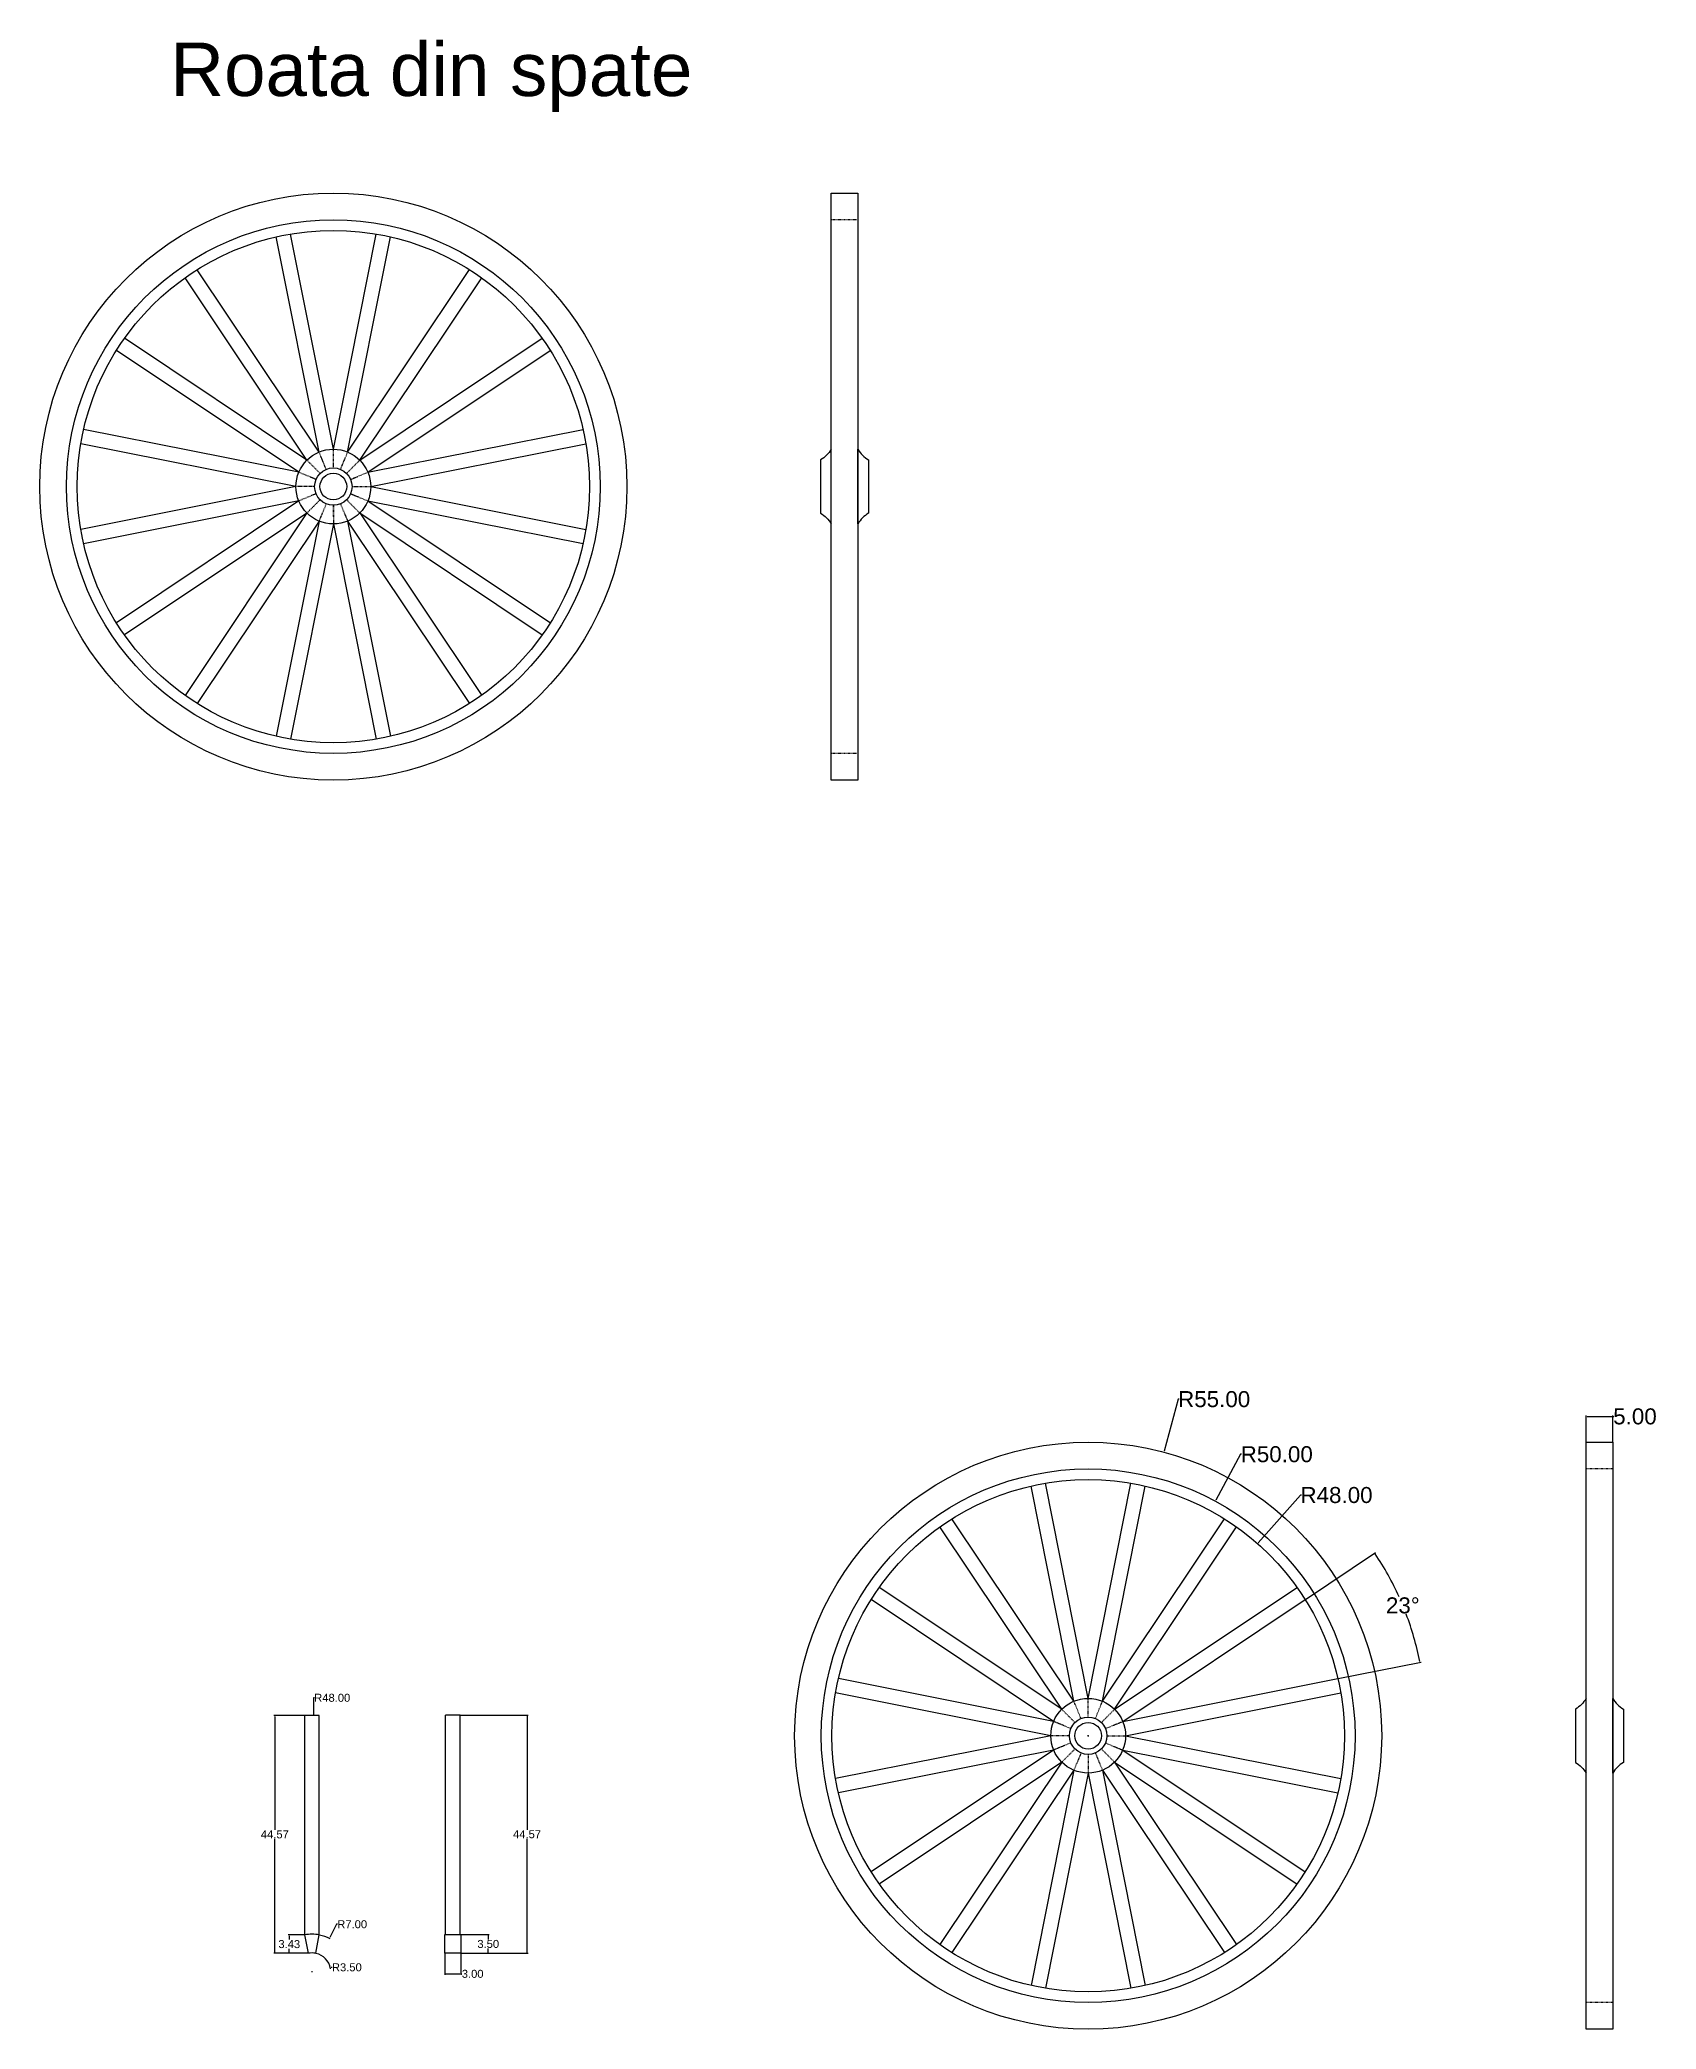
# Model space of a CAD drawing. Header units: millimetres. Extents: x 65 to 679, y 27 to 400.
# Drawn here: x 376 to 678.8, y 27.4 to 400.3 of the extents above; entities that cross this region are included whole.
import ezdxf

# ---------------------------------------------------------------- set-up
doc = ezdxf.new("R2010")
doc.units = ezdxf.units.MM
doc.header["$MEASUREMENT"] = 0
doc.header["$PDMODE"] = 34
doc.linetypes.add('ACAD_ISO02W100', pattern=[15, 12, -3])
for name, color, linetype in [('butuci', 31, 'Continuous'), ('cauciuc', 180, 'Continuous'), ('cotari', 132, 'Continuous'), ('linii ajutatoare', 1, 'Continuous'), ('spite', 131, 'Continuous'), ('text', 7, 'Continuous')]:
    doc.layers.add(name, color=color, linetype=linetype)
doc.styles.get("Standard").update_dxf_attribs({"font": 'arial.ttf'})
doc.dimstyles.new('Cotare', dxfattribs={"dimtxt": 3, "dimasz": 0.18, "dimexe": 0.18, "dimexo": 0.0625, "dimgap": 0.09, "dimtad": 0, "dimtih": 1, "dimtoh": 1, "dimzin": 0, "dimdsep": 46, "dimtxsty": 'Standard', "dimcen": 0.09, "dimadec": 0, "dimazin": 0, "dimtfac": 1, "dimtofl": 0, "dimtmove": 0, "dimatfit": 3, "dimfxl": 1, "dimtolj": 1, "dimtzin": 0, "dimarcsym": 0})
doc.dimstyles.new('Cotari mici', dxfattribs={"dimtxt": 1.5, "dimasz": 0.18, "dimexe": 0.18, "dimexo": 0.0625, "dimgap": 0.09, "dimtad": 0, "dimtih": 1, "dimtoh": 1, "dimzin": 0, "dimdsep": 46, "dimtxsty": 'Standard', "dimcen": 0.09, "dimadec": 0, "dimazin": 0, "dimtfac": 1, "dimtofl": 0, "dimtmove": 0, "dimatfit": 3, "dimfxl": 1, "dimtolj": 1, "dimtzin": 0, "dimarcsym": 0})

# ---------------------------------------------------------------- blocks, each defined once
blk = doc.blocks.new('*U8')
at = {"layer": 'spite'}
for p, q in [((-5.35, -18.28), (2.67, 22.05)), ((-2.67, -18.81), (5.35, 21.51))]:
    blk.add_line(p, q, dxfattribs=at)
at = {"layer": 'spite', "linetype": 'ACAD_ISO02W100', "ltscale": 0.005}
for p, q in [((-5.35, -21.78), (-5.35, -18.28)), ((-4.01, -22.05), (-2.67, -18.81))]:
    blk.add_line(p, q, dxfattribs=at)
blk = doc.blocks.new('*U9')
at = {"layer": 'linii ajutatoare', "color": 0, "linetype": 'ByBlock', "lineweight": -2, "transparency": 16777216}
for p, rotation in [((106.49, -249.05), 22.50000000000002), ((125.84, -253.15), 337.5000000000001), ((97.13, -252.8), 45.00000000000003), ((132.88, -260.36), 315), ((89.91, -259.84), 67.50000000000003), ((136.62, -269.72), 292.4999999999999), ((85.94, -269.1), 90), ((85.82, -279.19), 112.5), ((89.56, -288.55), 135), ((96.6, -295.76), 157.5), ((132.53, -289.07), 247.5), ((136.5, -279.8), 270.0000000000001), ((105.87, -299.73), 180), ((115.95, -299.86), 202.5000000000001), ((125.31, -296.11), 225)]:
    blk.add_blockref('*U8', p, dxfattribs=dict(at, rotation=rotation))
blk.add_blockref('*U8', (116.57, -249.18), dxfattribs=at)
blk = doc.blocks.new('*D50')
at = {"layer": 'cotari', "color": 0, "lineweight": -2, "transparency": 16777216}
for p, q in [((425.54, 45.11), (422.52, 45.11)), ((422.7, 44.93), (422.7, 44.25)), ((426.22, 41.67), (422.52, 41.67)), ((422.7, 41.85), (422.7, 42.53))]:
    blk.add_line(p, q, dxfattribs=at)
at = {"layer": 'cotari', "color": 0, "transparency": 16777216}
for points in [[(422.67, 44.93), (422.73, 44.93), (422.7, 45.11)], [(422.67, 41.85), (422.73, 41.85), (422.7, 41.67)]]:
    blk.add_solid(points, dxfattribs=at)
at = {"layer": 'Defpoints', "color": 0, "transparency": 16777216}
for p in [(422.7, 45.11), (425.6, 45.11), (426.28, 41.67)]:
    blk.add_point(p, dxfattribs=at)
at = {"layer": 'cotari', "color": 0, "transparency": 16777216, "insert": (422.7, 43.39), "char_height": 1.5, "attachment_point": 5}
blk.add_mtext('\\A1;3.43', dxfattribs=at)
blk = doc.blocks.new('*D51')
at = {"layer": 'cotari', "color": 0, "lineweight": -2, "transparency": 16777216}
for p, q in [((426.9, 86.24), (419.82, 86.24)), ((420, 86.06), (420, 64.81)), ((420, 41.85), (420, 63.11)), ((426.22, 41.67), (419.82, 41.67))]:
    blk.add_line(p, q, dxfattribs=at)
at = {"layer": 'cotari', "color": 0, "transparency": 16777216}
for points in [[(419.97, 86.06), (420.03, 86.06), (420, 86.24)], [(419.97, 41.85), (420.03, 41.85), (420, 41.67)]]:
    blk.add_solid(points, dxfattribs=at)
at = {"layer": 'Defpoints', "color": 0, "transparency": 16777216}
for p in [(420, 86.24), (426.96, 86.24), (426.28, 41.67)]:
    blk.add_point(p, dxfattribs=at)
at = {"layer": 'cotari', "color": 0, "transparency": 16777216, "insert": (420, 63.96), "char_height": 1.5, "attachment_point": 5}
blk.add_mtext('\\A1;44.57', dxfattribs=at)
blk = doc.blocks.new('*D52')
at = {"layer": 'cotari', "color": 0, "lineweight": -2, "transparency": 16777216}
for p, q in [((426.87, 38.24), (427.05, 38.24)), ((426.96, 38.15), (426.96, 38.33)), ((430.74, 39.04), (430.56, 39.01))]:
    blk.add_line(p, q, dxfattribs=at)
blk.add_arc((426.96, 38.24), 3.5, 9.0534, 77.7269, dxfattribs=at)
at = {"layer": 'cotari', "color": 0, "transparency": 16777216}
blk.add_solid([(430.56, 39.04), (430.57, 38.98), (430.39, 38.97)], dxfattribs=at)
at = {"layer": 'Defpoints', "color": 0, "transparency": 16777216}
for p in [(426.96, 38.24), (430.39, 38.97)]:
    blk.add_point(p, dxfattribs=at)
at = {"layer": 'cotari', "color": 0, "transparency": 16777216, "insert": (433.49, 39.04), "char_height": 1.5, "attachment_point": 5}
blk.add_mtext('\\A1;R3.50', dxfattribs=at)
blk = doc.blocks.new('*D53')
at = {"layer": 'cotari', "color": 0, "lineweight": -2, "transparency": 16777216}
for p, q in [((431.56, 47.11), (430.27, 44.62)), ((431.74, 47.11), (431.56, 47.11)), ((426.87, 38.24), (427.05, 38.24)), ((426.96, 38.15), (426.96, 38.33))]:
    blk.add_line(p, q, dxfattribs=at)
blk.add_arc((426.96, 38.24), 7, 61.1366, 78.2384, dxfattribs=at)
at = {"layer": 'cotari', "color": 0, "transparency": 16777216}
blk.add_solid([(430.24, 44.63), (430.29, 44.6), (430.18, 44.46)], dxfattribs=at)
at = {"layer": 'Defpoints', "color": 0, "transparency": 16777216}
for p in [(430.18, 44.46), (426.96, 38.24)]:
    blk.add_point(p, dxfattribs=at)
at = {"layer": 'cotari', "color": 0, "transparency": 16777216, "insert": (434.49, 47.11), "char_height": 1.5, "attachment_point": 5}
blk.add_mtext('\\A1;R7.00', dxfattribs=at)
blk = doc.blocks.new('*D54')
at = {"layer": 'cotari', "color": 0, "lineweight": -2, "transparency": 16777216}
for p, q in [((427.23, 89.55), (427.21, 86.42)), ((427.41, 89.55), (427.23, 89.55)), ((426.87, 38.24), (427.05, 38.24)), ((426.96, 38.15), (426.96, 38.33))]:
    blk.add_line(p, q, dxfattribs=at)
at = {"layer": 'cotari', "color": 0, "transparency": 16777216}
blk.add_solid([(427.18, 86.42), (427.24, 86.42), (427.21, 86.24)], dxfattribs=at)
at = {"layer": 'Defpoints', "color": 0, "transparency": 16777216}
for p in [(427.21, 86.24), (426.96, 38.24)]:
    blk.add_point(p, dxfattribs=at)
at = {"layer": 'cotari', "color": 0, "transparency": 16777216, "insert": (430.75, 89.55), "char_height": 1.5, "attachment_point": 5}
blk.add_mtext('\\A1;R48.00', dxfattribs=at)
blk = doc.blocks.new('*D55')
at = {"layer": 'cotari', "color": 0, "lineweight": -2, "transparency": 16777216}
for p, q in [((451.85, 41.61), (451.85, 37.64)), ((454.85, 41.61), (454.85, 37.64)), ((452.03, 37.82), (454.67, 37.82)), ((454.85, 37.82), (455.03, 37.82))]:
    blk.add_line(p, q, dxfattribs=at)
at = {"layer": 'cotari', "color": 0, "transparency": 16777216}
for points in [[(452.03, 37.85), (452.03, 37.79), (451.85, 37.82)], [(454.67, 37.85), (454.67, 37.79), (454.85, 37.82)]]:
    blk.add_solid(points, dxfattribs=at)
at = {"layer": 'Defpoints', "color": 0, "transparency": 16777216}
for p in [(451.85, 41.67), (454.85, 41.67), (454.85, 37.82)]:
    blk.add_point(p, dxfattribs=at)
at = {"layer": 'cotari', "color": 0, "transparency": 16777216, "insert": (457.06, 37.82), "char_height": 1.5, "attachment_point": 5}
blk.add_mtext('\\A1;3.00', dxfattribs=at)
blk = doc.blocks.new('*D56')
at = {"layer": 'cotari', "color": 0, "lineweight": -2, "transparency": 16777216}
for p, q in [((454.91, 45.17), (460.16, 45.17)), ((459.98, 44.99), (459.98, 44.28)), ((454.91, 41.67), (460.16, 41.67)), ((459.98, 41.85), (459.98, 42.57))]:
    blk.add_line(p, q, dxfattribs=at)
at = {"layer": 'cotari', "color": 0, "transparency": 16777216}
for points in [[(459.95, 44.99), (460.01, 44.99), (459.98, 45.17)], [(459.95, 41.85), (460.01, 41.85), (459.98, 41.67)]]:
    blk.add_solid(points, dxfattribs=at)
at = {"layer": 'Defpoints', "color": 0, "transparency": 16777216}
for p in [(454.85, 45.17), (459.98, 45.17), (454.85, 41.67)]:
    blk.add_point(p, dxfattribs=at)
at = {"layer": 'cotari', "color": 0, "transparency": 16777216, "insert": (459.98, 43.42), "char_height": 1.5, "attachment_point": 5}
blk.add_mtext('\\A1;3.50', dxfattribs=at)
blk = doc.blocks.new('*D57')
at = {"layer": 'cotari', "color": 0, "lineweight": -2, "transparency": 16777216}
for p, q in [((454.78, 86.29), (467.43, 86.29)), ((467.25, 86.11), (467.25, 64.84)), ((467.25, 41.85), (467.25, 63.13)), ((454.91, 41.67), (467.43, 41.67))]:
    blk.add_line(p, q, dxfattribs=at)
at = {"layer": 'cotari', "color": 0, "transparency": 16777216}
for points in [[(467.22, 86.11), (467.28, 86.11), (467.25, 86.29)], [(467.22, 41.85), (467.28, 41.85), (467.25, 41.67)]]:
    blk.add_solid(points, dxfattribs=at)
at = {"layer": 'Defpoints', "color": 0, "transparency": 16777216}
for p in [(454.71, 86.29), (467.25, 86.29), (454.85, 41.67)]:
    blk.add_point(p, dxfattribs=at)
at = {"layer": 'cotari', "color": 0, "transparency": 16777216, "insert": (467.25, 63.98), "char_height": 1.5, "attachment_point": 5}
blk.add_mtext('\\A1;44.57', dxfattribs=at)
blk = doc.blocks.new('*D58')
at = {"layer": 'cotari', "color": 0, "lineweight": -2, "transparency": 16777216}
for p, q in [((589.23, 145.51), (586.63, 135.76)), ((589.41, 145.51), (589.23, 145.51)), ((572.3, 82.45), (572.48, 82.45)), ((572.39, 82.36), (572.39, 82.54))]:
    blk.add_line(p, q, dxfattribs=at)
at = {"layer": 'cotari', "color": 0, "transparency": 16777216}
blk.add_solid([(586.6, 135.76), (586.66, 135.75), (586.58, 135.58)], dxfattribs=at)
at = {"layer": 'Defpoints', "color": 0, "transparency": 16777216}
for p in [(586.58, 135.58), (572.39, 82.45)]:
    blk.add_point(p, dxfattribs=at)
at = {"layer": 'cotari', "color": 0, "transparency": 16777216, "insert": (595.99, 145.51), "char_height": 3, "attachment_point": 5}
blk.add_mtext('\\A1;R55.00', dxfattribs=at)
blk = doc.blocks.new('*D60')
at = {"layer": 'cotari', "color": 0, "lineweight": -2, "transparency": 16777216}
for p, q in [((600.95, 135.19), (596.29, 126.57)), ((601.13, 135.19), (600.95, 135.19)), ((572.3, 82.45), (572.48, 82.45)), ((572.39, 82.36), (572.39, 82.54))]:
    blk.add_line(p, q, dxfattribs=at)
at = {"layer": 'cotari', "color": 0, "transparency": 16777216}
blk.add_solid([(596.26, 126.58), (596.31, 126.56), (596.2, 126.41)], dxfattribs=at)
at = {"layer": 'Defpoints', "color": 0, "transparency": 16777216}
for p in [(596.2, 126.41), (572.39, 82.45)]:
    blk.add_point(p, dxfattribs=at)
at = {"layer": 'cotari', "color": 0, "transparency": 16777216, "insert": (607.72, 135.19), "char_height": 3, "attachment_point": 5}
blk.add_mtext('\\A1;R50.00', dxfattribs=at)
blk = doc.blocks.new('*D61')
at = {"layer": 'cotari', "color": 0, "lineweight": -2, "transparency": 16777216}
for p, q in [((612.16, 127.54), (604.26, 118.58)), ((612.34, 127.54), (612.16, 127.54)), ((572.3, 82.45), (572.48, 82.45)), ((572.39, 82.36), (572.39, 82.54))]:
    blk.add_line(p, q, dxfattribs=at)
at = {"layer": 'cotari', "color": 0, "transparency": 16777216}
blk.add_solid([(604.23, 118.6), (604.28, 118.56), (604.14, 118.45)], dxfattribs=at)
at = {"layer": 'Defpoints', "color": 0, "transparency": 16777216}
for p in [(604.14, 118.45), (572.39, 82.45)]:
    blk.add_point(p, dxfattribs=at)
at = {"layer": 'cotari', "color": 0, "transparency": 16777216, "insert": (618.92, 127.54), "char_height": 3, "attachment_point": 5}
blk.add_mtext('\\A1;R48.00', dxfattribs=at)
blk = doc.blocks.new('*D62')
at = {"layer": 'cotari', "color": 0, "lineweight": -2, "transparency": 16777216}
for p, q in [((613.09, 108), (626.24, 116.79)), ((619.24, 93.16), (634.75, 96.24))]:
    blk.add_line(p, q, dxfattribs=at)
for start, end in [(24.2833, 33.5685), (11.4315, 20.7394)]:
    blk.add_arc((578.85, 85.12), 56.81, start, end, dxfattribs=at)
at = {"layer": 'cotari', "color": 0, "transparency": 16777216}
for points in [[(626.16, 116.52), (626.21, 116.55), (626.09, 116.69)], [(634.57, 96.39), (634.51, 96.38), (634.57, 96.21)]]:
    blk.add_solid(points, dxfattribs=at)
at = {"layer": 'Defpoints', "color": 0, "transparency": 16777216}
for p in [(613.04, 107.97), (632.65, 103.39), (619.18, 93.15), (578.85, 85.12), (578.85, 85.12)]:
    blk.add_point(p, dxfattribs=at)
at = {"layer": 'cotari', "color": 0, "transparency": 16777216, "insert": (631.34, 106.86), "char_height": 3, "attachment_point": 5}
blk.add_mtext('\\A1;23°', dxfattribs=at)
blk = doc.blocks.new('*D63')
at = {"layer": 'cotari', "color": 0, "lineweight": -2, "transparency": 16777216}
for p, q in [((665.68, 137.51), (665.68, 142.46)), ((665.86, 142.28), (670.5, 142.28)), ((670.68, 137.51), (670.68, 142.46)), ((670.68, 142.28), (670.86, 142.28))]:
    blk.add_line(p, q, dxfattribs=at)
at = {"layer": 'cotari', "color": 0, "transparency": 16777216}
for points in [[(665.86, 142.31), (665.86, 142.25), (665.68, 142.28)], [(670.5, 142.31), (670.5, 142.25), (670.68, 142.28)]]:
    blk.add_solid(points, dxfattribs=at)
at = {"layer": 'Defpoints', "color": 0, "transparency": 16777216}
for p in [(670.68, 142.28), (665.68, 137.45), (670.68, 137.45)]:
    blk.add_point(p, dxfattribs=at)
at = {"layer": 'cotari', "color": 0, "transparency": 16777216, "insert": (674.84, 142.28), "char_height": 3, "attachment_point": 5}
blk.add_mtext('\\A1;5.00', dxfattribs=at)

msp = doc.modelspace()

# ---------------------------------------------------------------- linework, layer by layer
at = {"layer": 'butuci'}
for points in [[(522.25, 311.55, -0.1316525), (524.25, 309.55), (524.25, 314.259), (524.25, 318.842), (524.25, 323.55, -0.1316525), (522.25, 321.55), (522.25, 318.842), (522.25, 314.259)], [(531.25, 311.55, 0.1316525), (529.25, 309.55), (529.25, 314.259), (529.25, 318.842), (529.25, 323.55, 0.1316525), (531.25, 321.55), (531.25, 318.842), (531.25, 314.259)], [(663.68, 77.446, -0.1316525), (665.68, 75.446), (665.68, 80.155), (665.68, 84.738), (665.68, 89.446, -0.1316525), (663.68, 87.446), (663.68, 84.738), (663.68, 80.155)], [(672.68, 77.446, 0.1316525), (670.68, 75.446), (670.68, 80.155), (670.68, 84.738), (670.68, 89.446, 0.1316525), (672.68, 87.446), (672.68, 84.738), (672.68, 80.155)]]:
    msp.add_lwpolyline(points, format="xyb", close=True, dxfattribs=at)
for centre, radius in [((430.957, 316.55), 7), ((430.957, 316.55), 3.5), ((430.957, 316.55), 2.5), ((572.387, 82.446), 7), ((572.387, 82.446), 3.5), ((572.387, 82.446), 2.5)]:
    msp.add_circle(centre, radius, dxfattribs=at)
at = {"layer": 'cauciuc'}
for points in [[(524.25, 371.55), (529.25, 371.55), (529.25, 261.55), (524.25, 261.55)], [(665.68, 137.446), (670.68, 137.446), (670.68, 27.446), (665.68, 27.446)]]:
    msp.add_lwpolyline(points, close=True, dxfattribs=at)
for centre in [(430.957, 316.55), (572.387, 82.446)]:
    msp.add_circle(centre, 55, dxfattribs=at)
at = {"layer": 'spite', "linetype": 'ACAD_ISO02W100', "ltscale": 0.005}
for p, q in [((529.25, 366.55), (524.25, 366.55)), ((529.25, 266.55), (524.25, 266.55)), ((670.68, 132.446), (665.68, 132.446)), ((569.912, 84.921), (567.437, 87.396)), ((569.912, 84.921), (567.437, 87.396)), ((571.048, 85.68), (569.708, 88.913)), ((571.048, 85.68), (569.708, 88.913)), ((572.387, 85.946), (572.387, 89.446)), ((572.387, 85.946), (572.387, 89.446)), ((573.726, 85.68), (575.066, 88.913)), ((573.726, 85.68), (575.066, 88.913)), ((574.862, 84.921), (577.337, 87.396)), ((574.862, 84.921), (577.337, 87.396)), ((568.887, 82.446), (565.387, 82.446)), ((568.887, 82.446), (565.387, 82.446)), ((569.153, 83.786), (565.92, 85.125)), ((569.153, 83.786), (565.92, 85.125)), ((575.621, 83.786), (578.854, 85.125)), ((575.621, 83.786), (578.854, 85.125)), ((575.887, 82.446), (579.387, 82.446)), ((575.887, 82.446), (579.387, 82.446)), ((569.153, 81.107), (565.92, 79.767)), ((569.153, 81.107), (565.92, 79.767)), ((569.912, 79.971), (567.437, 77.496)), ((569.912, 79.971), (567.437, 77.496)), ((571.048, 79.213), (569.708, 75.979)), ((571.048, 79.213), (569.708, 75.979)), ((572.387, 78.946), (572.387, 75.446)), ((572.387, 78.946), (572.387, 75.446)), ((573.726, 79.213), (575.066, 75.979)), ((573.726, 79.213), (575.066, 75.979)), ((574.862, 79.971), (577.337, 77.496)), ((574.862, 79.971), (577.337, 77.496)), ((575.621, 81.107), (578.854, 79.767)), ((575.621, 81.107), (578.854, 79.767)), ((670.68, 32.446), (665.68, 32.446))]:
    msp.add_line(p, q, dxfattribs=at)
at = {"layer": 'spite'}
for p, q in [((569.708, 88.913), (561.687, 129.238)), ((572.387, 89.446), (564.366, 129.771)), ((572.387, 89.446), (580.408, 129.771)), ((575.066, 88.913), (583.087, 129.238)), ((569.708, 88.913), (546.866, 123.099)), ((575.066, 88.913), (597.908, 123.099)), ((567.437, 87.396), (544.595, 121.582)), ((577.337, 87.396), (600.179, 121.582)), ((567.437, 87.396), (533.251, 110.238)), ((577.337, 87.396), (611.523, 110.238)), ((565.92, 85.125), (531.734, 107.967)), ((578.854, 85.125), (613.04, 107.967)), ((565.387, 82.446), (525.062, 90.467)), ((565.92, 85.125), (525.595, 93.146)), ((578.854, 85.125), (619.179, 93.146)), ((579.387, 82.446), (619.712, 90.467)), ((565.387, 82.446), (525.062, 74.425)), ((579.387, 82.446), (619.712, 74.425)), ((565.92, 79.767), (525.595, 71.746)), ((565.92, 79.767), (531.734, 56.925)), ((578.854, 79.767), (613.04, 56.925)), ((578.854, 79.767), (619.179, 71.746)), ((567.437, 77.496), (533.251, 54.654)), ((567.437, 77.496), (544.595, 43.31)), ((569.708, 75.979), (546.866, 41.793)), ((569.708, 75.979), (561.687, 35.654)), ((572.387, 75.446), (564.366, 35.121)), ((572.387, 75.446), (580.408, 35.121)), ((575.066, 75.979), (583.087, 35.654)), ((575.066, 75.979), (597.908, 41.793)), ((577.337, 77.496), (600.179, 43.31)), ((577.337, 77.496), (611.523, 54.654)), ((451.982, 45.175), (454.713, 45.175))]:
    msp.add_line(p, q, dxfattribs=at)
at = {"layer": 'spite', "linetype": 'Continuous'}
for p, q in [((425.598, 45.108), (425.598, 86.223)), ((428.329, 45.108), (428.329, 86.223)), ((451.982, 45.175), (451.982, 86.29)), ((454.713, 45.175), (454.713, 86.29)), ((426.28, 41.675), (425.598, 45.108)), ((426.28, 41.675), (425.598, 45.108)), ((427.646, 41.675), (428.329, 45.108)), ((427.646, 41.675), (428.329, 45.108))]:
    msp.add_line(p, q, dxfattribs=at)
at = {"layer": 'spite'}
msp.add_lwpolyline([(451.848, 45.175), (454.848, 45.175), (454.848, 41.675), (451.848, 41.675)], close=True, dxfattribs=at)
for centre, radius in [((430.957, 316.55), 50), ((430.957, 316.55), 48), ((572.387, 82.446), 50), ((572.387, 82.446), 48)]:
    msp.add_circle(centre, radius, dxfattribs=at)
for centre in [(426.963, 38.242), (453.348, 38.309)]:
    msp.add_arc(centre, 48, 88.36968, 91.63032, dxfattribs=at)
at = {"layer": 'spite', "linetype": 'Continuous'}
for radius in [7, 3.5]:
    msp.add_arc((426.963, 38.242), radius, 78.75, 101.25, dxfattribs=at)

# ---------------------------------------------------------------- block references
at = {"layer": 'linii ajutatoare'}
msp.add_blockref('*U9', (319.738, 591.005), dxfattribs=at)

# ---------------------------------------------------------------- texts
at = {"layer": 'text'}
msp.add_text('Roata din spate', height=10, dxfattribs=at).set_placement((400.393, 389.752))

# ---------------------------------------------------------------- dimensions: what is measured, and where the dimension line sits
at = {"layer": 'cotari'}
for center, mpoint, dimstyle, picture, middle in [((572.387, 82.446), (586.582, 135.583), 'Cotare', '*D58', (595.995, 145.507)), ((572.387, 82.446), (596.2, 126.411), 'Cotare', '*D60', (607.716, 135.187)), ((572.387, 82.446), (604.136, 118.446), 'Cotare', '*D61', (618.918, 127.538)), ((426.963, 38.242), (427.212, 86.241), 'Cotari mici', '*D54', (430.746, 89.545)), ((426.963, 38.242), (430.183, 44.457), 'Cotari mici', '*D53', (434.489, 47.105))]:
    dim = msp.add_radius_dim(center=center, mpoint=mpoint, dimstyle=dimstyle, dxfattribs=at)
    dim.commit()
    dim.dimension.update_dxf_attribs({"geometry": picture, "text_midpoint": middle, "dimtype": 164})
for base, p1, p2, dimstyle, picture, middle in [((670.68, 142.277), (665.68, 137.446), (670.68, 137.446), 'Cotare', '*D63', (674.841, 142.277)), ((454.848, 37.824), (451.848, 41.675), (454.848, 41.675), 'Cotari mici', '*D55', (457.063, 37.824))]:
    dim = msp.add_linear_dim(base=base, p1=p1, p2=p2, dimstyle=dimstyle, dxfattribs=at)
    dim.commit()
    dim.dimension.update_dxf_attribs({"geometry": picture, "text_midpoint": middle})
dim = msp.add_angular_dim_2l(base=(632.649, 103.386), line1=((578.854, 85.125), (619.179, 93.146)), line2=((578.854, 85.125), (613.04, 107.967)), dimstyle='Cotare', dxfattribs=at)
dim.commit()
dim.dimension.update_dxf_attribs({"geometry": '*D62', "text_midpoint": (631.339, 106.865)})
for base, p1, p2, picture, middle in [((420.001, 86.242), (426.28, 41.675), (426.963, 86.242), '*D51', (420.001, 63.958)), ((422.704, 45.108), (426.28, 41.675), (425.598, 45.108), '*D50', (422.704, 43.391)), ((459.979, 45.175), (454.848, 41.675), (454.848, 45.175), '*D56', (459.979, 43.425))]:
    dim = msp.add_linear_dim(base=base, p1=p1, p2=p2, angle=90, dimstyle='Cotari mici', dxfattribs=at)
    dim.commit()
    dim.dimension.update_dxf_attribs({"geometry": picture, "text_midpoint": middle})
dim = msp.add_linear_dim(base=(467.255, 86.29), p1=(454.848, 41.675), p2=(454.713, 86.29), angle=90, text='44.57', dimstyle='Cotari mici', dxfattribs=at)
dim.commit()
dim.dimension.update_dxf_attribs({"geometry": '*D57', "text_midpoint": (467.255, 63.982)})
dim = msp.add_radius_dim(center=(426.963, 38.242), mpoint=(430.387, 38.97), dimstyle='Cotari mici', dxfattribs=at)
dim.commit()
dim.dimension.update_dxf_attribs({"geometry": '*D52', "text_midpoint": (433.492, 39.045)})

doc.saveas('drawing.dxf')
